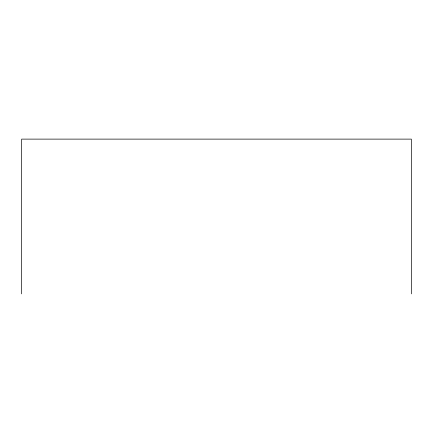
<?xml version="1.0" encoding="UTF-8"?>
<svg xmlns="http://www.w3.org/2000/svg" width="433" height="433" viewBox="0 0 433 433"><rect width="100%" height="100%" fill="white"/><g stroke="black" fill="none" stroke-linecap="round" stroke-linejoin="round"><path stroke-width="0.65" d="M411.35 293.883L411.35 139.117L21.65 139.117L21.65 293.883"/></g></svg>
